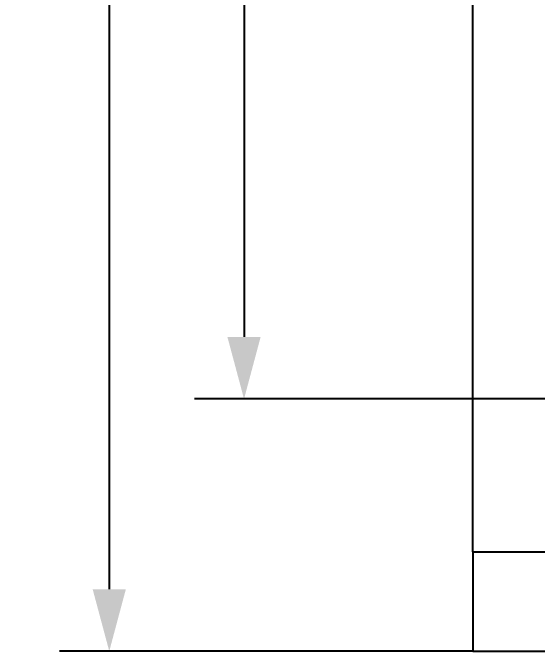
# Model space of a CAD drawing. Header units: millimetres. Extents: x 55 to 6841, y 61 to 3739.
# Drawn here: x 2156.3 to 2209.2, y 1990.9 to 2055.2 of the extents above; entities that cross this region are included whole.
import ezdxf

# ---------------------------------------------------------------- set-up
doc = ezdxf.new("R2010")
doc.units = ezdxf.units.MM
doc.header["$LTSCALE"] = 0.7
doc.header["$PDMODE"] = 35
doc.header["$PDSIZE"] = -4
doc.layers.get('0').update_dxf_attribs({"color": 255})
doc.layers.add('DIM', color=94, linetype='Continuous', lineweight=25)
doc.styles.add('TCVN-7284', font='tcvn+7284-2003r.ttf')
doc.dimstyles.new('TCVN_ISO-25_RadiusDia', dxfattribs={"dimtxt": 2.5, "dimasz": 2.5, "dimexe": 2, "dimexo": 0, "dimgap": 1, "dimtad": 1, "dimtoh": 1, "dimtxsty": 'TCVN-7284', "dimblk": 'Arrow', "dimcen": 0, "dimclrd": 256, "dimclre": 256, "dimclrt": 256, "dimadec": 0, "dimazin": 0, "dimtfac": 1, "dimtofl": 0, "dimtmove": 0, "dimatfit": 3, "dimldrblk": 'Arrow', "dimfxl": 1, "dimlwd": -1, "dimlwe": -1, "dimarcsym": 0})

# ---------------------------------------------------------------- blocks, each defined once
blk = doc.blocks.new('Arrow')
at = {"layer": 'DIM'}
blk.add_solid([(-1, 0.268), (-1, -0.268), (0, 0)], dxfattribs=at)
blk = doc.blocks.new('*D739')
at = {"layer": 'Defpoints', "color": 0, "ltscale": 0.2, "transparency": 16777216}
for p in [(2202.734, 2190.912), (2166.075, 1990.912), (2202.734, 1990.912)]:
    blk.add_point(p, dxfattribs=at)
at = {"layer": 'DIM', "ltscale": 0.2, "transparency": 16777216}
for p, q in [((2202.734, 2190.912), (2161.075, 2190.912)), ((2166.075, 2184.662), (2166.075, 1997.162)), ((2202.734, 1990.912), (2161.075, 1990.912))]:
    blk.add_line(p, q, dxfattribs=at)
at = {"layer": 'DIM', "ltscale": 0.2, "transparency": 16777216, "xscale": 6.25, "yscale": 6.25, "zscale": 6.25}
for p, rotation in [((2166.075, 2190.912), 90), ((2166.075, 1990.912), 270)]:
    blk.add_blockref('Arrow', p, dxfattribs=dict(at, rotation=rotation))
at = {"layer": 'DIM', "ltscale": 0.2, "transparency": 16777216, "insert": (2160.45, 2090.912), "char_height": 6.25, "attachment_point": 5, "rotation": 90, "style": 'TCVN-7284'}
blk.add_mtext('200', dxfattribs=at)
blk = doc.blocks.new('*D736')
at = {"layer": 'Defpoints', "color": 0, "ltscale": 0.2, "transparency": 16777216}
for p in [(2245.434, 2148.312), (2179.658, 2016.312), (2232.484, 2016.312)]:
    blk.add_point(p, dxfattribs=at)
at = {"layer": 'DIM', "ltscale": 0.2, "transparency": 16777216}
for p, q in [((2245.434, 2148.312), (2174.658, 2148.312)), ((2179.658, 2142.062), (2179.658, 2022.562)), ((2232.484, 2016.312), (2174.658, 2016.312))]:
    blk.add_line(p, q, dxfattribs=at)
at = {"layer": 'DIM', "ltscale": 0.2, "transparency": 16777216, "xscale": 6.25, "yscale": 6.25, "zscale": 6.25}
for p, rotation in [((2179.658, 2148.312), 90), ((2179.658, 2016.312), 270)]:
    blk.add_blockref('Arrow', p, dxfattribs=dict(at, rotation=rotation))
at = {"layer": 'DIM', "ltscale": 0.2, "transparency": 16777216, "insert": (2174.033, 2082.312), "char_height": 6.25, "attachment_point": 5, "rotation": 90, "style": 'TCVN-7284'}
blk.add_mtext('132', dxfattribs=at)

msp = doc.modelspace()

# ---------------------------------------------------------------- linework, layer by layer
at = {"color": 7, "linetype": 'Continuous', "lineweight": 25}
for p, q in [((2202.734, 2000.912), (2202.734, 2074.912)), ((2202.734, 2000.912), (2202.734, 1990.912)), ((2202.734, 2000.912), (2239.279, 2000.912)), ((2202.734, 1990.912), (2235.467, 1990.912))]:
    msp.add_line(p, q, dxfattribs=at)

# ---------------------------------------------------------------- dimensions: what is measured, and where the dimension line sits
at = {"layer": 'DIM', "ltscale": 0.2}
for base, p1, p2, picture, middle in [((2166.075, 1990.912), (2202.734, 2190.912), (2202.734, 1990.912), '*D739', (2160.45, 2090.912)), ((2179.658, 2016.312), (2245.434, 2148.312), (2232.484, 2016.312), '*D736', (2174.033, 2082.312))]:
    dim = msp.add_linear_dim(base=base, p1=p1, p2=p2, angle=90, dimstyle='TCVN_ISO-25_RadiusDia', override={"dimscale": 2.5}, dxfattribs=at)
    dim.commit()
    dim.dimension.update_dxf_attribs({"geometry": picture, "text_midpoint": middle})

doc.saveas('drawing.dxf')
